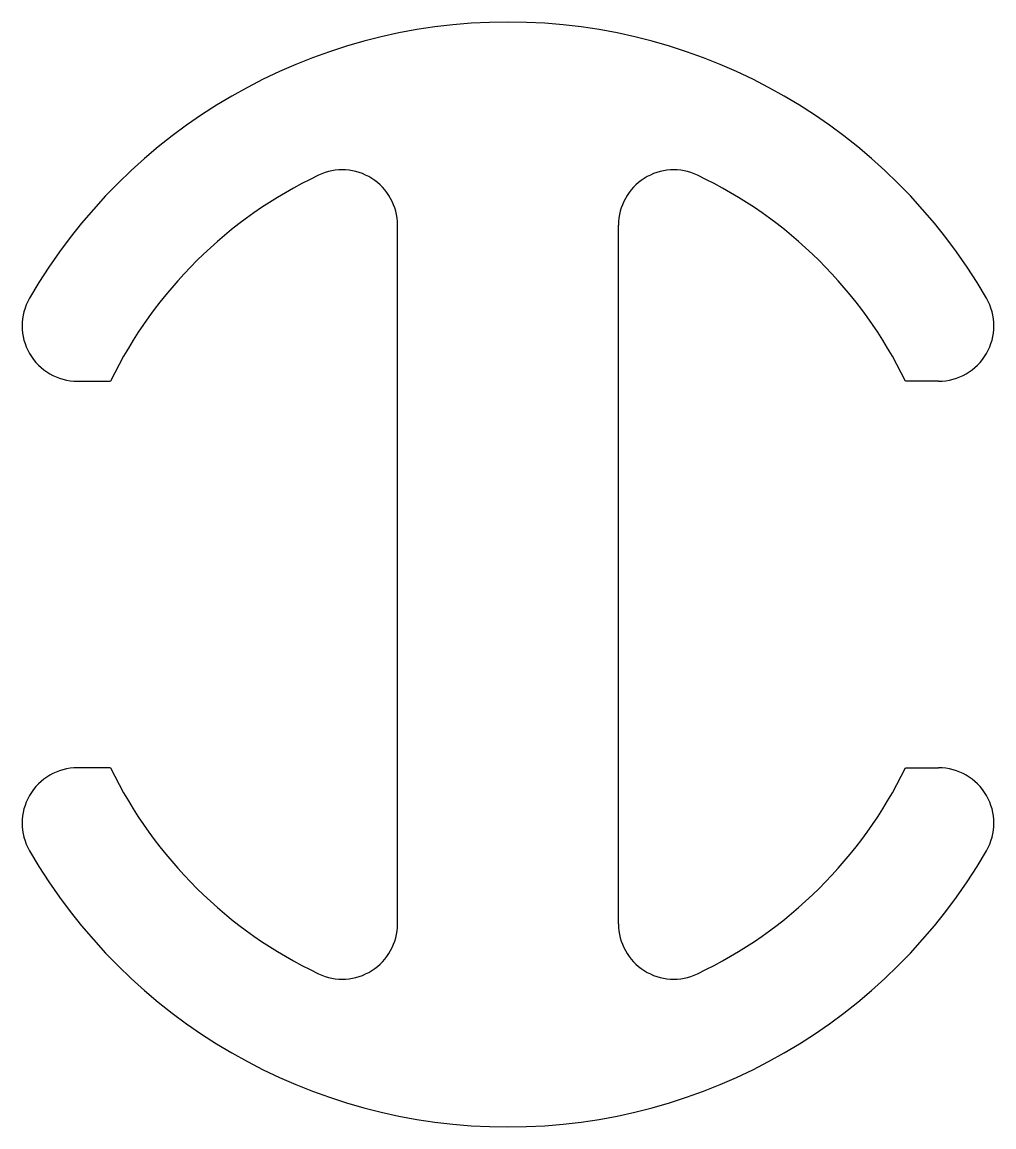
# Model space of a CAD drawing. Header units: millimetres. Extents: x -8.8 to 8.8, y -10 to 10.
import ezdxf

# ---------------------------------------------------------------- set-up
doc = ezdxf.new("R2010")
doc.units = ezdxf.units.MM

msp = doc.modelspace()

# ---------------------------------------------------------------- linework, layer by layer
at = {"color": 7, "linetype": 'Continuous', "lineweight": 25}
for p, q in [((-2, -6.325), (-2, 6.325)), ((2, -6.325), (2, 6.325)), ((-7.794, 3.5), (-7.194, 3.5)), ((7.794, 3.5), (7.194, 3.5)), ((-7.194, -3.5), (-7.794, -3.5)), ((7.194, -3.5), (7.794, -3.5))]:
    msp.add_line(p, q, dxfattribs=at)
for centre, radius, start, end in [((0, 0), 10, 30, 150), ((0, 0), 8, 115.3769, 154.0555), ((-3, 6.325), 1, 0, 115.3769), ((3, 6.325), 1, 64.6231, 180), ((0, 0), 8, 25.9445, 64.6231), ((-7.794, 4.5), 1, 150, 270), ((7.794, 4.5), 1, 270, 30), ((-7.794, -4.5), 1, 90, 210), ((0, 0), 8, 205.9445, 244.6231), ((0, 0), 8, 295.3769, 334.0555), ((7.794, -4.5), 1, 330, 90), ((0, 0), 10, 210, 330), ((-3, -6.325), 1, 244.6231, 0), ((3, -6.325), 1, 180, 295.3769)]:
    msp.add_arc(centre, radius, start, end, dxfattribs=at)

doc.saveas('drawing.dxf')
